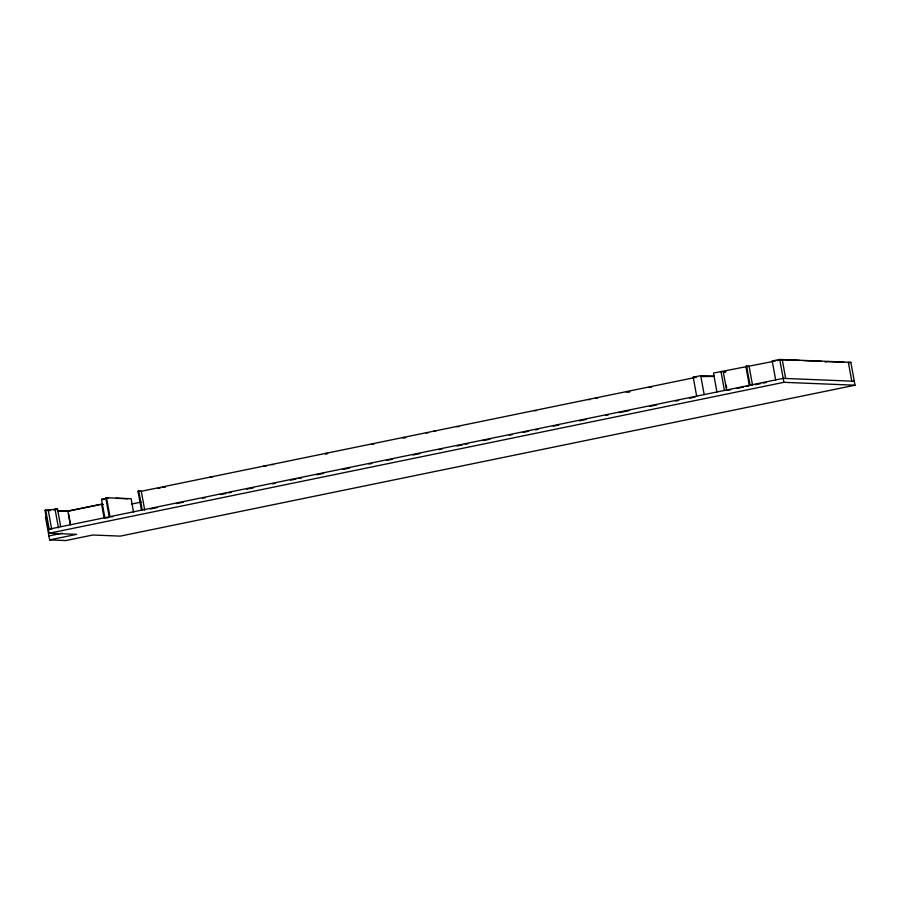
<?xml version="1.0" encoding="UTF-8"?>
<svg xmlns="http://www.w3.org/2000/svg" width="900" height="900" viewBox="0 0 900 900"><rect width="100%" height="100%" fill="white"/><g stroke="black" fill="none" stroke-linecap="round" stroke-linejoin="round"><path stroke-width="1.35" d="M45.473 517.028L49.635 539.899L76.646 534.352L49.163 533.239L45 510.356L57.51 509.017L60.705 526.601M109.215 516.803L105.772 497.88L106.526 497.723L131.119 498.724L133.571 512.246M141.469 510.176L138.037 491.254L138.78 491.096L141.289 491.197L144.72 510.131M696.668 396.146L693.225 377.213L700.729 375.671L714.386 376.223M774.979 361.103L713.486 373.05L716.918 391.984M749.295 385.335L745.852 366.401L746.606 366.244L749.104 366.345L752.546 385.279L750.049 385.178L746.606 366.244M775.665 379.912L772.222 360.99L779.726 359.449L850.837 362.34L855 385.211L120.274 536.119L92.779 535.005L65.779 540.551L49.635 539.899M104.962 518.299L101.52 499.365L108.27 497.981L105.772 497.88M695.981 377.325L140.782 491.366L138.037 491.254M777.229 360.574L779.726 360.056M53.46 509.85L57.51 509.017M158.04 488.374L160.537 487.856M163.046 487.339L165.544 486.832L163.294 486.743M325.35 454.005L327.6 453.544L325.35 453.454M649.215 387.484L651.712 386.966L649.462 386.876M702.281 376.582L714.184 376.402M723.285 372.274L725.985 371.711L723.735 371.621M781.279 360.36L783.979 359.798L799.762 360.439M57.33 510.671L67.849 511.099L101.61 504.169L104.062 517.691M68.096 511.11L99.731 504.619M131.479 504.101L141.142 502.054M825.3 362.149L828 361.586L843.773 362.228M848.34 362.846L850.837 362.34M48.443 529.29L783.169 378.371L854.28 381.262M727.988 390.262L730.609 389.723M737.145 388.384L743.692 387.034M746.314 386.505L748.924 385.965M106.312 518.017L109.013 517.466M150.232 508.995L157.106 507.589M176.366 503.629L183.251 502.211M202.511 498.262L205.256 497.7M220.399 494.584L225.9 493.459M228.645 492.896L231.401 492.322M246.532 489.218L253.417 487.8M272.678 483.851L275.423 483.277M290.554 480.173L296.066 479.048M298.811 478.474L301.567 477.911M316.699 474.806L323.572 473.389M342.844 469.44L349.718 468.022M368.978 464.062L371.734 463.5M386.865 460.395L392.366 459.259M412.999 455.029L419.884 453.611M439.144 449.651L441.9 449.089M457.031 445.984L462.532 444.848M465.289 444.285L468.034 443.723M483.165 440.618L490.05 439.2M509.31 435.24L512.055 434.678M523.069 432.416L528.57 431.291M535.444 429.874L538.2 429.311M553.331 426.195L558.832 425.07M579.476 420.829L586.35 419.423M605.61 415.463L608.366 414.9M619.369 412.639L628.999 410.659M649.643 406.418L656.516 405.011M675.776 401.051L678.533 400.489M689.535 398.228L695.036 397.091M755.246 384.728L760.635 383.625M763.335 383.062L766.035 382.511M49.163 533.239L783.889 382.32L855 385.211M48.915 535.95L62.426 533.183M803.576 360.596L821.385 361.327M772.222 360.99L774.731 361.091M745.852 366.401L748.102 366.491M693.225 377.213L695.722 377.314M626.58 391.579L629.28 391.691M625.826 391.736L629.876 391.894M595.44 397.98L597.69 398.07M587.936 399.521L590.186 399.611M533.925 410.614L536.175 410.704M456.266 426.566L458.966 426.668M433.384 431.257L435.634 431.348M425.88 432.799L428.13 432.889M402.998 437.501L405.697 437.614M402.255 437.659L404.955 437.771M371.869 443.902L374.119 443.993M271.327 464.546L273.577 464.636M263.824 466.088L266.074 466.178M209.812 477.18L212.062 477.281M116.032 498.296L127.867 498.78M101.52 499.365L104.029 499.466M101.104 504.338L103.354 504.428M45 510.356L50.501 510.581M58.748 510.919L69.739 511.369M112.691 516.769L109.957 516.656L106.526 497.723M848.34 362.239L851.783 381.161M782.235 359.55L785.666 378.473M779.726 359.449L783.889 382.32M726.199 385.144L726.683 387.855M723.24 371.599L726.671 390.532M720.979 371.509L724.421 390.442M700.729 375.671L704.171 394.605M138.78 491.096L142.222 510.03M68.591 513.821L70.549 524.632M67.849 511.099L70.301 524.621M55.001 508.916L58.444 527.85M48.251 510.311L51.694 529.234L49.185 529.132L45.754 510.21"/></g></svg>
